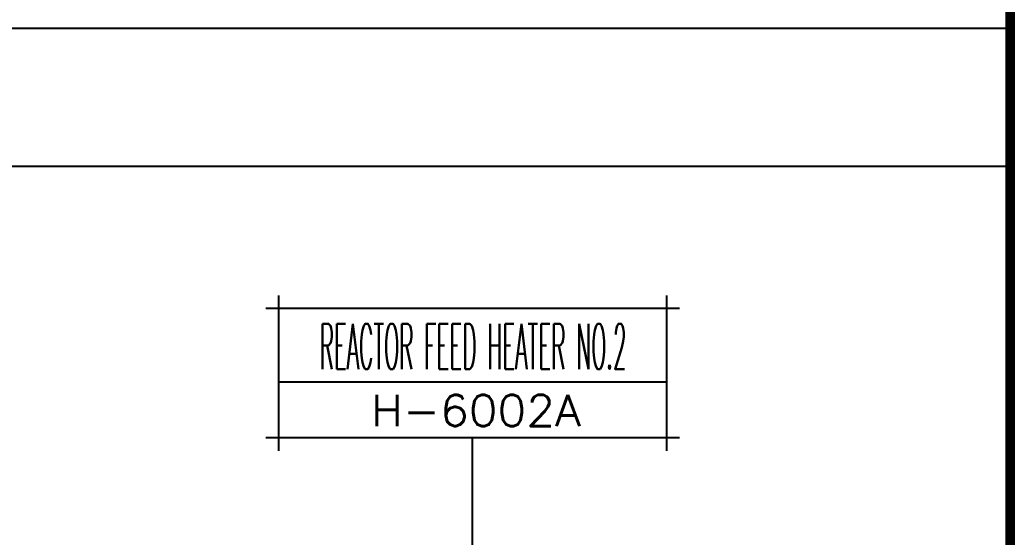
# Model space of a CAD drawing. Header units: millimetres. Extents: x 0 to 134087, y -49114 to 20834.
# Drawn here: x 87851 to 89651, y -38886 to -37951 of the extents above; entities that cross this region are included whole.
import ezdxf
from ezdxf.enums import TextEntityAlignment as Align

# ---------------------------------------------------------------- set-up
doc = ezdxf.new("R2010")
doc.units = ezdxf.units.MM
doc.header["$LTSCALE"] = 35
for name, color, linetype in [('CON-C', 4, 'Continuous'), ('CON-G', 3, 'Continuous'), ('CON-W', 7, 'Continuous'), ('CON-Y', 2, 'Continuous'), ('LOGO-FRAME', 7, 'Continuous')]:
    doc.layers.add(name, color=color, linetype=linetype)
doc.styles.add('SIMPLEX', font='simplex.shx', dxfattribs={"width": 0.8})

# ---------------------------------------------------------------- blocks, each defined once
blk = doc.blocks.new('TITLE')
at = {"color": 7, "const_width": 0.707}
blk.add_lwpolyline([(823.317, 17.329), (823.317, 577.171)], dxfattribs=at)
blk = doc.blocks.new('NAMETAG')
at = {"layer": 'CON-W'}
for p, q in [((-15, 1), (-15, -11)), ((15, 1), (15, -11)), ((-16, 0), (16, 0)), ((-15, -5.7), (15, -5.7)), ((-16, -10), (16, -10))]:
    blk.add_line(p, q, dxfattribs=at)
at = {"layer": 'CON-C', "style": 'SIMPLEX', "width": 0.8}
blk.add_attdef('HEATER', text='', height=3.5, dxfattribs=at).set_placement((-0.04, -4.68), align=Align.CENTER)
at = {"layer": 'CON-G', "style": 'SIMPLEX', "width": 0.992635}
blk.add_attdef('NO.\\H-0000-0', text='', height=2.4, dxfattribs=at).set_placement((-13.7, -9.08), (13.64, -9.08), align=Align.FIT)

msp = doc.modelspace()

# ---------------------------------------------------------------- linework, layer by layer
at = {"layer": 'CON-C'}
for p, q in [((86344.866, -37965.2541), (89642.521, -37965.2541)), ((86344.866, -38215.2541), (89642.521, -38215.2541))]:
    msp.add_line(p, q, dxfattribs=at)
at = {"layer": 'CON-Y'}
msp.add_line((88669.9094, -39109.9139), (88669.9094, -38706.5161), dxfattribs=at)

# ---------------------------------------------------------------- block references
at = {"linetype": 'ByBlock', "xscale": 24.99999999749996, "yscale": 24.99999999749996, "zscale": 24.99999999749996}
msp.add_blockref('TITLE', (69059.5942, -48879.4503), dxfattribs=at)
at = {"layer": 'LOGO-FRAME'}
ref = msp.add_blockref('NAMETAG', (88669.9094, -38472.5161), dxfattribs=dict(at, xscale=-23.40000000000001, yscale=23.40000000000001, zscale=23.40000000000001))
ref.add_attrib('HEATER', 'REACTOR FEED HEATER NO.2', dxfattribs={"layer": 'CON-C', "height": 81.9, "style": 'SIMPLEX', "width": 0.35}).set_placement((88670.8454, -38582.0281), align=Align.CENTER)
ref.add_attrib('NO.\\H-0000-0', '   H-6002A   ', dxfattribs={"layer": 'CON-G', "height": 56.16, "style": 'SIMPLEX', "width": 0.906155}).set_placement((88350.7334, -38684.9881), (88990.4894, -38684.9881), align=Align.FIT)

doc.saveas('drawing.dxf')
